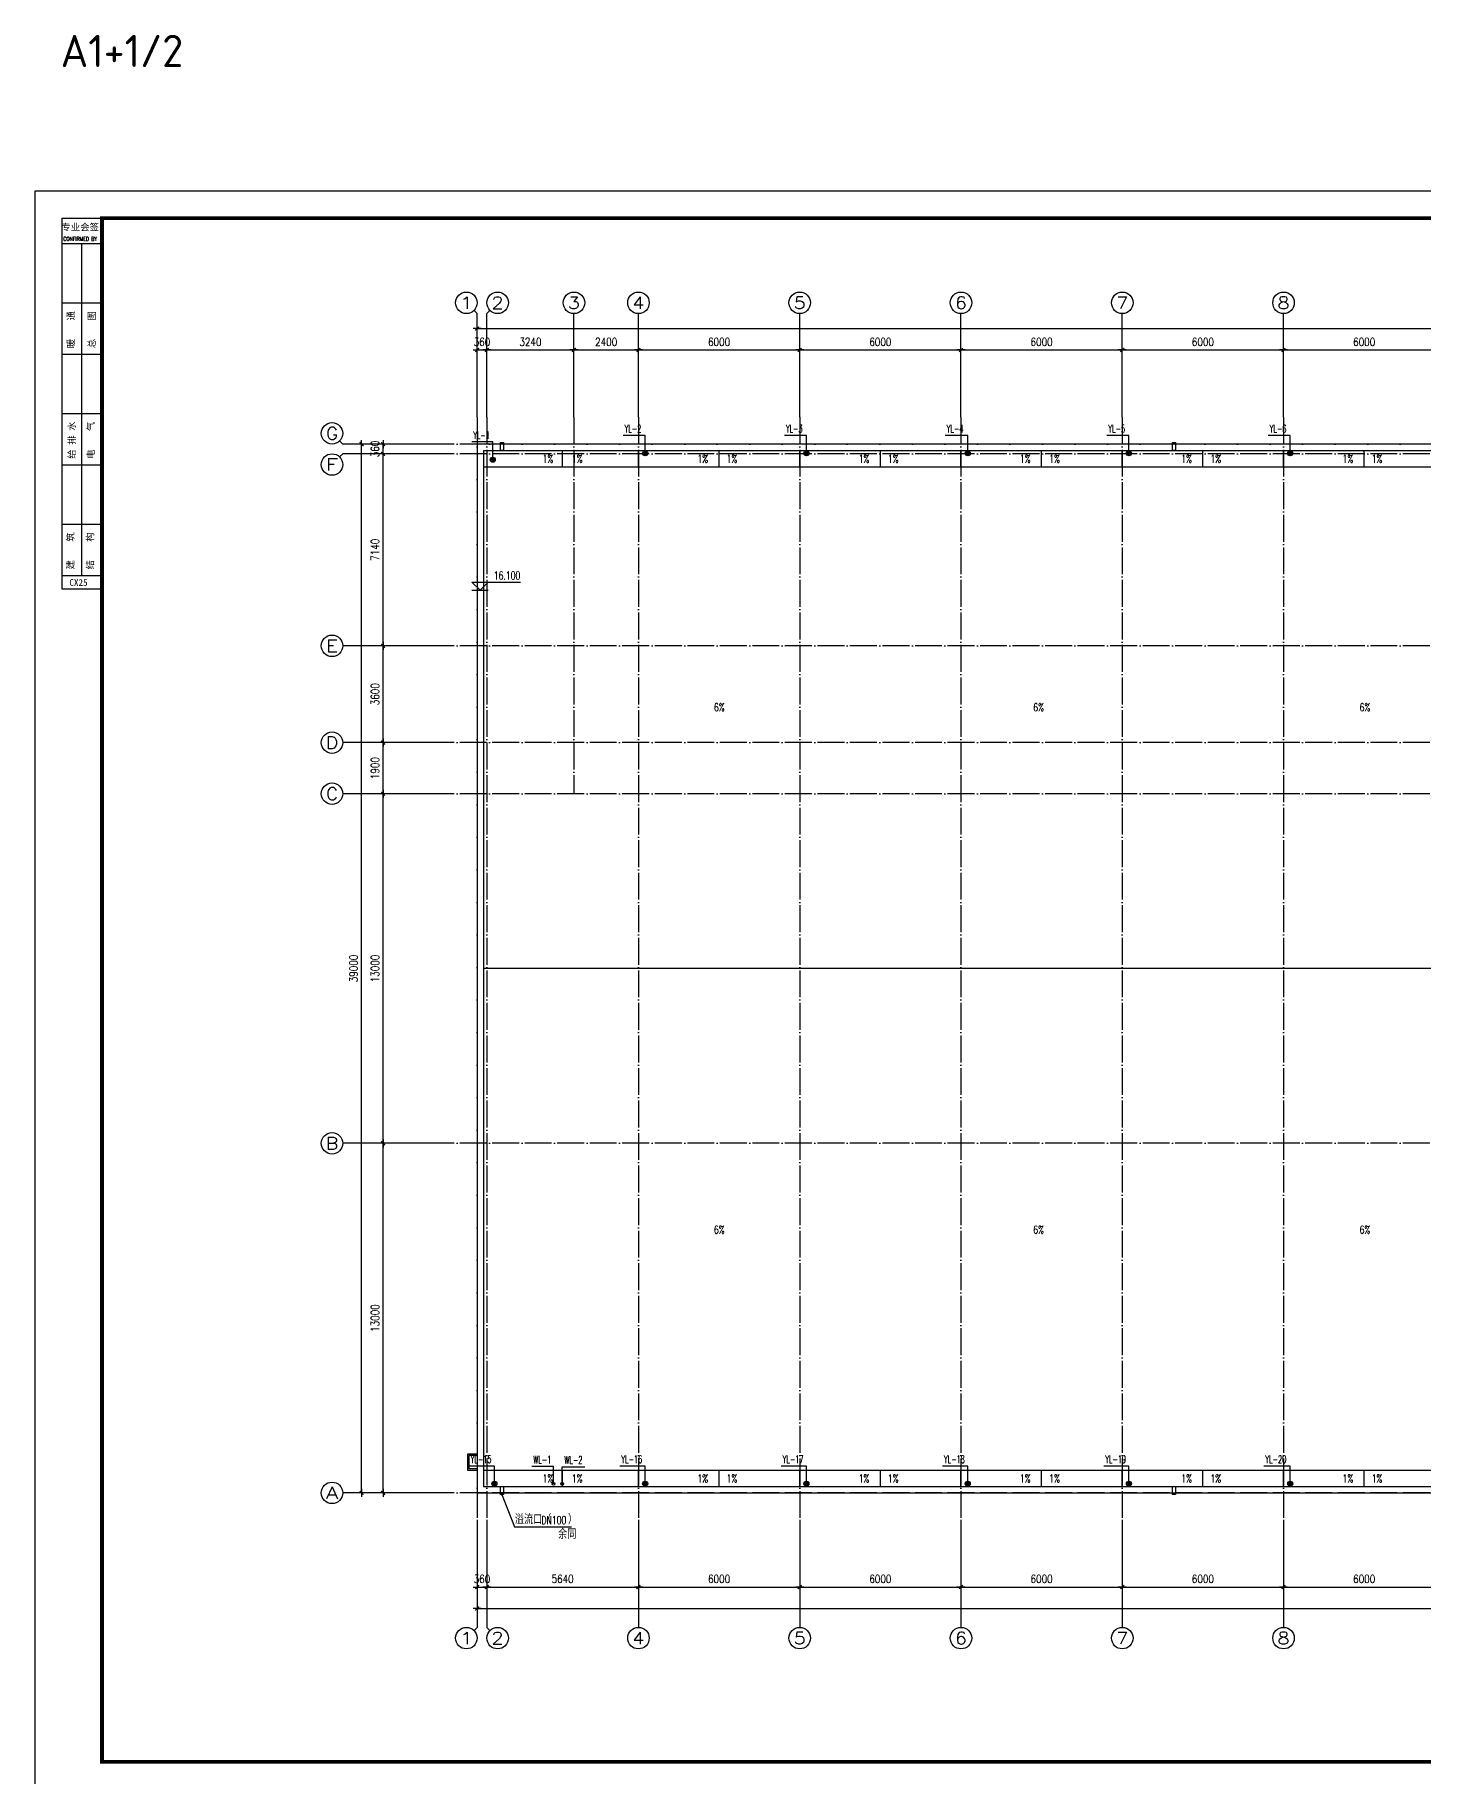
# Model space of a CAD drawing. Extents: x -173215 to 463891, y -864580 to -620646.
# Drawn here: x 291878 to 343531, y -754960 to -690206 of the extents above; entities that cross this region are included whole.
import ezdxf
from ezdxf.enums import TextEntityAlignment as Align

# ---------------------------------------------------------------- set-up
doc = ezdxf.new("R2010")
doc.units = 0
doc.header["$LTSCALE"] = 500
doc.header["$MEASUREMENT"] = 0
doc.linetypes.add('DASH', pattern=[0.35, 0.25, -0.1])
doc.linetypes.add('DOTE', pattern=[2.42, 2, -0.2, 0.02, -0.2])
doc.layers.get('0').update_dxf_attribs({"linetype": 'CONTINUOUS'})
doc.layers.get('Defpoints').update_dxf_attribs({"linetype": 'CONTINUOUS'})
for name, color, linetype in [('AXIS', 3, 'CONTINUOUS'), ('AXIS_TEXT', 7, 'CONTINUOUS'), ('DIM_ELEV', 3, 'CONTINUOUS'), ('DIM_SYMB', 3, 'CONTINUOUS'), ('DIM_污水', 3, 'CONTINUOUS'), ('DIM_雨水', 3, 'CONTINUOUS'), ('DOTE', 253, 'DOTE'), ('EQUIP_雨水斗', 7, 'CONTINUOUS'), ('PUB_TEXT', 7, 'CONTINUOUS'), ('TWT_LEAD', 3, 'CONTINUOUS'), ('TWT_TEXT', 7, 'CONTINUOUS'), ('VPIPE-污水', 2, 'DASH'), ('VPIPE-雨水', 4, 'TG_Y'), ('WALL', 6, 'CONTINUOUS'), ('勒脚', 50, 'CONTINUOUS'), ('图框', 4, 'CONTINUOUS'), ('屋顶平面线', 53, 'CONTINUOUS'), ('彩钢板', 253, 'CONTINUOUS'), ('栏杆', 42, 'CONTINUOUS')]:
    doc.layers.add(name, color=color, linetype=linetype)
doc.styles.add('_TCH_AXIS', font='COMPLEX', dxfattribs={"bigfont": 'GBCBIG'})
doc.styles.add('_TCH_DIM', font='SIMPLEX', dxfattribs={"bigfont": 'GBCBIG'})
doc.styles.add('_TWT_SERIAL', font='COMPLEX', dxfattribs={"width": 0.8, "height": 2.8, "bigfont": 'HZTXT'})
doc.styles.add('COMPLEX', font='COMPLEX')
doc.styles.add('DIM_FONT', font='SIMPLEX.shx', dxfattribs={"width": 0.8})
doc.styles.add('iIcon2', font='')
doc.styles.add('MIMI-TKWZ', font='romanc.shx', dxfattribs={"width": 0.75, "oblique": 15, "bigfont": 'bigfont.shx'})
doc.styles.add('STYLE1', font='tssdeng.shx', dxfattribs={"height": 8, "bigfont": 'tssdchn.shx'})
doc.styles.add('TG_LINETYPE', font='SIMPLEX', dxfattribs={"width": 0.8, "height": 2.8, "bigfont": 'HZTXT'})
doc.styles.get('iIcon2').set_extended_font_data('SimSun')
doc.linetypes.add('TG_Y', pattern='A,2,-0.3,["Y",TG_LINETYPE,S=0.1,R=0,X=-0.23,Y=-0.15],0', length=2.3)
doc.dimstyles.new('DIMN', dxfattribs={"dimtxt": 300, "dimasz": 1, "dimexe": 250, "dimexo": 300, "dimgap": 150, "dimtad": 1, "dimdec": 0, "dimzin": 0, "dimdsep": 46, "dimtxsty": 'DIM_FONT', "dimblk": '_DIMX', "dimcen": 0.09, "dimclrt": 7, "dimadec": 0, "dimazin": 0, "dimtfac": 1, "dimtdec": 0, "dimtix": 1, "dimtmove": 2, "dimatfit": 3, "dimldrblk": '_DIMX', "dimfxl": 0, "dimtolj": 1, "dimtzin": 0, "dimarcsym": 0})

# ---------------------------------------------------------------- blocks, each defined once
blk = doc.blocks.new('7878272')
for p, q in [((692841, -375531), (693201, -375531)), ((693201, -375531), (693201, -376131)), ((692841, -375581), (693151, -375581)), ((692841, -376081), (693151, -376081)), ((693201, -376131), (692841, -376131)), ((693151, -375581), (693151, -376081))]:
    blk.add_line(p, q)
blk = doc.blocks.new('_DIMX')
blk.add_line((-150, 0), (150, 0))
at = {"const_width": 50}
blk.add_lwpolyline([(-70, -70), (70, 70)], dxfattribs=at)
blk = doc.blocks.new('*D221')
at = {"layer": 'AXIS', "color": 0, "lineweight": -2, "transparency": 16777216}
for p, q in [((307035, -705426), (304585, -705426)), ((307035, -705786), (304585, -705786)), ((304835, -705425), (304835, -705424)), ((304835, -705786), (304835, -705426)), ((304835, -705787), (304835, -705788))]:
    blk.add_line(p, q, dxfattribs=at)
at = {"layer": 'Defpoints', "color": 0, "transparency": 16777216}
for p in [(304835, -705426), (307335, -705426), (307335, -705786)]:
    blk.add_point(p, dxfattribs=at)
at = {"layer": 'AXIS', "color": 0, "lineweight": -2, "transparency": 16777216}
for p, rotation in [((304835, -705426), 270), ((304835, -705786), 90)]:
    blk.add_blockref('_DIMX', p, dxfattribs=dict(at, rotation=rotation))
at = {"layer": 'AXIS', "color": 7, "transparency": 16777216, "insert": (304535, -705606), "char_height": 300, "attachment_point": 5, "rotation": 90, "style": 'DIM_FONT'}
blk.add_mtext('\\A1;360', dxfattribs=at)
blk = doc.blocks.new('*D230')
at = {"layer": 'AXIS', "color": 0, "lineweight": -2, "transparency": 16777216}
for p, q in [((308335, -745726), (308335, -748176)), ((308695, -745726), (308695, -748176)), ((308334, -747926), (308333, -747926)), ((308335, -747926), (308695, -747926)), ((308696, -747926), (308697, -747926))]:
    blk.add_line(p, q, dxfattribs=at)
at = {"layer": 'Defpoints', "color": 0, "transparency": 16777216}
for p in [(308335, -745426), (308695, -745426), (308695, -747926)]:
    blk.add_point(p, dxfattribs=at)
at = {"layer": 'AXIS', "color": 0, "lineweight": -2, "transparency": 16777216}
blk.add_blockref('_DIMX', (308335, -747926), dxfattribs=at)
at = {"layer": 'AXIS', "color": 0, "lineweight": -2, "transparency": 16777216, "rotation": 180}
blk.add_blockref('_DIMX', (308695, -747926), dxfattribs=at)
at = {"layer": 'AXIS', "color": 7, "transparency": 16777216, "insert": (308515, -747626), "char_height": 300, "attachment_point": 5, "style": 'DIM_FONT'}
blk.add_mtext('\\A1;360', dxfattribs=at)
blk = doc.blocks.new('*D246')
at = {"layer": 'AXIS', "color": 0, "lineweight": -2, "transparency": 16777216}
for p, q in [((308334, -701926), (308333, -701926)), ((308335, -704126), (308335, -701676)), ((308335, -701926), (308695, -701926)), ((308695, -704126), (308695, -701676)), ((308696, -701926), (308697, -701926))]:
    blk.add_line(p, q, dxfattribs=at)
at = {"layer": 'Defpoints', "color": 0, "transparency": 16777216}
for p in [(308695, -701926), (308335, -704426), (308695, -704426)]:
    blk.add_point(p, dxfattribs=at)
at = {"layer": 'AXIS', "color": 0, "lineweight": -2, "transparency": 16777216}
blk.add_blockref('_DIMX', (308335, -701926), dxfattribs=at)
at = {"layer": 'AXIS', "color": 0, "lineweight": -2, "transparency": 16777216, "rotation": 180}
blk.add_blockref('_DIMX', (308695, -701926), dxfattribs=at)
at = {"layer": 'AXIS', "color": 7, "transparency": 16777216, "insert": (308515, -701626), "char_height": 300, "attachment_point": 5, "style": 'DIM_FONT'}
blk.add_mtext('\\A1;360', dxfattribs=at)
blk = doc.blocks.new('_AXISO')
blk.add_circle((0, 0), 0.5)
at = {"layer": 'AXIS_TEXT', "style": 'COMPLEX', "width": 1.041667}
blk.add_attdef('A', text='', height=0.56, dxfattribs=at).set_placement((-0.25, -0.28), (0.25, -0.28), align=Align.FIT)
blk = doc.blocks.new('$TwtSys$00000139')
at = {"color": 7}
for p, q in [((-19, 92, 0), (-19, -92, 0)), ((19, 92, 0), (19, -92, 0))]:
    blk.add_line(p, q, dxfattribs=at)
blk.add_circle((0, 0, 0), 93.8)
blk = doc.blocks.new('jhyfty')
at = {"layer": '图框'}
for p, q in [((651751, 164110), (653251, 164110)), ((651751, 164110), (651751, 150826)), ((651751, 163165), (653251, 163165)), ((651751, 160958), (653251, 160958)), ((651751, 159052), (653251, 159052)), ((651751, 156846), (653251, 156846)), ((651751, 154939), (653251, 154939)), ((651751, 152733), (653251, 152733)), ((651751, 150826), (653251, 150826)), ((651751, 150826), (651751, 150326)), ((651751, 150326), (653251, 150326))]:
    blk.add_line(p, q, dxfattribs=at)
blk.add_lwpolyline([(650751, 105710), (776851, 105710), (776851, 165110), (650751, 165110)], close=True, dxfattribs=at)
at = {"layer": '图框', "const_width": 140}
blk.add_lwpolyline([(653251, 164110), (775851, 164110), (775851, 106710), (653251, 106710)], close=True, dxfattribs=at)
at = {"layer": '图框'}
blk.add_lwpolyline([(652501, 150826), (652501, 163165)], dxfattribs=at)
at = {"layer": '图框', "style": 'iIcon2'}
for s, p in [('专业会签', (651740, 163652)), ('CX25', (652036, 150438))]:
    blk.add_text(s, height=250, dxfattribs=at).set_placement(p)
at = {"layer": '图框', "style": 'MIMI-TKWZ', "width": 0.75}
blk.add_text('CONFIRMED BY', height=145, dxfattribs=at).set_placement((651810, 163266))
at = {"layer": '图框', "style": 'iIcon2'}
for s, p in [('暖    通', (652220, 159274)), ('总    图', (652998, 159274)), ('给 排 水', (652254, 155162)), ('电    气', (652961, 155162)), ('建    筑', (652202, 151049)), ('结    构', (652933, 151049))]:
    blk.add_text(s, height=250, rotation=90, dxfattribs=at).set_placement(p)

msp = doc.modelspace()

# ---------------------------------------------------------------- linework, layer by layer
at = {"layer": 'AXIS'}
for p, q in [((308218.2, -700454.3), (308335.4, -700571.5)), ((308335.4, -704425.8), (308335.4, -700571.5)), ((308812.6, -700454.3), (308695.4, -700571.5)), ((308695.4, -704425.8), (308695.4, -700571.5)), ((311935.4, -704425.8), (311935.4, -700571.5)), ((314335.4, -704425.8), (314335.4, -700571.5)), ((320335.4, -704425.8), (320335.4, -700571.5)), ((326335.4, -704425.8), (326335.4, -700571.5)), ((332335.4, -704425.8), (332335.4, -700571.5)), ((338335.4, -704425.8), (338335.4, -700571.5)), ((303218.2, -705308.7), (303335.4, -705425.8)), ((303218.2, -705903), (303335.4, -705785.8)), ((307335.4, -705425.8), (303335.4, -705425.8)), ((307335.4, -705785.8), (303335.4, -705785.8)), ((307335.4, -712925.8), (303335.4, -712925.8)), ((307335.4, -716525.8), (303335.4, -716525.8)), ((307335.4, -718425.8), (303335.4, -718425.8)), ((307335.4, -731425.8), (303335.4, -731425.8)), ((307335.4, -744425.8), (303335.4, -744425.8)), ((308335.4, -745425.8), (308335.4, -749425.8)), ((308695.4, -745425.8), (308695.4, -749425.8)), ((314335.4, -745425.8), (314335.4, -749425.8)), ((320335.4, -745425.8), (320335.4, -749425.8)), ((326335.4, -745425.8), (326335.4, -749425.8)), ((332335.4, -745425.8), (332335.4, -749425.8)), ((338335.4, -745425.8), (338335.4, -749425.8)), ((308218.2, -749543), (308335.4, -749425.8)), ((308812.6, -749543), (308695.4, -749425.8))]:
    msp.add_line(p, q, dxfattribs=at)
at = {"layer": 'DIM_ELEV'}
for p, q in [((308139.6, -710861.3), (308742.9, -710861.3)), ((308442.9, -710861.3), (308142.9, -710561.3)), ((308142.9, -710561.3), (309942.9, -710561.3)), ((308442.9, -710861.3), (308742.9, -710561.3))]:
    msp.add_line(p, q, dxfattribs=at)
at = {"layer": 'DIM_SYMB'}
for points in [[(310570, -705970.1, 0, 0, 0), (309650.2, -705970.1, 80, 0, 0), (309350.2, -705970.1, 0, 0, 0)], [(312395.5, -705970.1, 0, 0, 0), (313315.3, -705970.1, 80, 0, 0), (313615.3, -705970.1, 0, 0, 0)], [(316330, -705970.1, 0, 0, 0), (315410.2, -705970.1, 80, 0, 0), (315110.2, -705970.1, 0, 0, 0)], [(318155.5, -705970.1, 0, 0, 0), (319075.3, -705970.1, 80, 0, 0), (319375.3, -705970.1, 0, 0, 0)], [(322330, -705970.1, 0, 0, 0), (321410.2, -705970.1, 80, 0, 0), (321110.2, -705970.1, 0, 0, 0)], [(324155.5, -705970.1, 0, 0, 0), (325075.3, -705970.1, 80, 0, 0), (325375.3, -705970.1, 0, 0, 0)], [(328330, -705970.1, 0, 0, 0), (327410.2, -705970.1, 80, 0, 0), (327110.2, -705970.1, 0, 0, 0)], [(330155.5, -705970.1, 0, 0, 0), (331075.3, -705970.1, 80, 0, 0), (331375.3, -705970.1, 0, 0, 0)], [(334330, -705970.1, 0, 0, 0), (333410.2, -705970.1, 80, 0, 0), (333110.2, -705970.1, 0, 0, 0)], [(336155.5, -705970.1, 0, 0, 0), (337075.3, -705970.1, 80, 0, 0), (337375.3, -705970.1, 0, 0, 0)], [(340330, -705970.1, 0, 0, 0), (339410.2, -705970.1, 80, 0, 0), (339110.2, -705970.1, 0, 0, 0)], [(342155.5, -705970.1, 0, 0, 0), (343075.3, -705970.1, 80, 0, 0), (343375.3, -705970.1, 0, 0, 0)], [(342155.5, -705970.1, 0, 0, 0), (343075.3, -705970.1, 80, 0, 0), (343375.3, -705970.1, 0, 0, 0)], [(317332.6, -714864.8, 0, 0, 0), (317332.6, -713945, 80, 0, 0), (317332.6, -713645, 0, 0, 0)], [(329214.6, -714864.8, 0, 0, 0), (329214.6, -713945, 80, 0, 0), (329214.6, -713645, 0, 0, 0)], [(341354.3, -714864.8, 0, 0, 0), (341354.3, -713945, 80, 0, 0), (341354.3, -713645, 0, 0, 0)], [(317332.6, -734986.9, 0, 0, 0), (317332.6, -735906.6, 80, 0, 0), (317332.6, -736206.6, 0, 0, 0)], [(329214.6, -734986.9, 0, 0, 0), (329214.6, -735906.6, 80, 0, 0), (329214.6, -736206.6, 0, 0, 0)], [(341354.3, -734986.9, 0, 0, 0), (341354.3, -735906.6, 80, 0, 0), (341354.3, -736206.6, 0, 0, 0)], [(310570, -743890.1, 0, 0, 0), (309650.2, -743890.1, 80, 0, 0), (309350.2, -743890.1, 0, 0, 0)], [(312395.5, -743890.1, 0, 0, 0), (313315.3, -743890.1, 80, 0, 0), (313615.3, -743890.1, 0, 0, 0)], [(316330, -743890.1, 0, 0, 0), (315410.2, -743890.1, 80, 0, 0), (315110.2, -743890.1, 0, 0, 0)], [(318155.5, -743890.1, 0, 0, 0), (319075.3, -743890.1, 80, 0, 0), (319375.3, -743890.1, 0, 0, 0)], [(322330, -743890.1, 0, 0, 0), (321410.2, -743890.1, 80, 0, 0), (321110.2, -743890.1, 0, 0, 0)], [(324155.5, -743890.1, 0, 0, 0), (325075.3, -743890.1, 80, 0, 0), (325375.3, -743890.1, 0, 0, 0)], [(328330, -743890.1, 0, 0, 0), (327410.2, -743890.1, 80, 0, 0), (327110.2, -743890.1, 0, 0, 0)], [(330155.5, -743890.1, 0, 0, 0), (331075.3, -743890.1, 80, 0, 0), (331375.3, -743890.1, 0, 0, 0)], [(334330, -743890.1, 0, 0, 0), (333410.2, -743890.1, 80, 0, 0), (333110.2, -743890.1, 0, 0, 0)], [(336155.5, -743890.1, 0, 0, 0), (337075.3, -743890.1, 80, 0, 0), (337375.3, -743890.1, 0, 0, 0)], [(340330, -743890.1, 0, 0, 0), (339410.2, -743890.1, 80, 0, 0), (339110.2, -743890.1, 0, 0, 0)], [(342155.5, -743890.1, 0, 0, 0), (343075.3, -743890.1, 80, 0, 0), (343375.3, -743890.1, 0, 0, 0)], [(342155.5, -743890.1, 0, 0, 0), (343075.3, -743890.1, 80, 0, 0), (343375.3, -743890.1, 0, 0, 0)]]:
    msp.add_lwpolyline(points, format="xyseb", dxfattribs=at)
at = {"layer": 'DIM_污水'}
for p, q in [((311175.4, -743442.1), (310369.9, -743442.1)), ((311175.4, -744085.8), (311175.4, -743442.1)), ((311495.4, -744085.8), (311495.4, -743451.5)), ((311495.4, -743451.5), (312339.6, -743451.5))]:
    msp.add_line(p, q, dxfattribs=at)
at = {"layer": 'DIM_雨水'}
for p, q in [((314585.4, -705106.7), (313764.5, -705106.7)), ((314585.4, -705765.8), (314585.4, -705106.7)), ((320585.4, -705106.7), (319764.5, -705106.7)), ((320585.4, -705765.8), (320585.4, -705106.7)), ((326585.4, -705106.7), (325749, -705106.7)), ((326585.4, -705765.8), (326585.4, -705106.7)), ((332585.4, -705106.7), (331764.5, -705106.7)), ((332585.4, -705765.8), (332585.4, -705106.7)), ((338585.4, -705106.7), (337764.5, -705106.7)), ((338585.4, -705765.8), (338585.4, -705106.7)), ((308915.4, -705346.7), (308132.8, -705346.7)), ((308915.4, -706005.8), (308915.4, -705346.7)), ((308975.4, -743426.7), (308036.1, -743426.7)), ((308975.4, -744085.8), (308975.4, -743426.7)), ((314585.4, -743426.7), (313646.1, -743426.7)), ((314585.4, -744085.8), (314585.4, -743426.7)), ((320585.4, -743426.7), (319646.1, -743426.7)), ((320585.4, -744085.8), (320585.4, -743426.7)), ((326585.4, -743426.7), (325646.1, -743426.7)), ((326585.4, -744085.8), (326585.4, -743426.7)), ((332585.4, -743426.7), (331646.1, -743426.7)), ((332585.4, -744085.8), (332585.4, -743426.7)), ((338585.4, -743426.7), (337605.8, -743426.7)), ((338585.4, -744085.8), (338585.4, -743426.7))]:
    msp.add_line(p, q, dxfattribs=at)
at = {"layer": 'DOTE', "linetype": 'DOTE'}
for p, q in [((308335.4, -704425.8), (308335.4, -745425.8)), ((308695.4, -704425.8), (308695.4, -745425.8)), ((311935.4, -704425.8), (311935.4, -718425.8)), ((314335.4, -704425.8), (314335.4, -745425.8)), ((320335.4, -704425.8), (320335.4, -745425.8)), ((326335.4, -704425.8), (326335.4, -745425.8)), ((332335.4, -704425.8), (332335.4, -745425.8)), ((338335.4, -704425.8), (338335.4, -745425.8)), ((387335.4, -705425.8), (307335.4, -705425.8)), ((387335.4, -705785.8), (307335.4, -705785.8)), ((387335.4, -712925.8), (307335.4, -712925.8)), ((387335.4, -716525.8), (307335.4, -716525.8)), ((387335.4, -718425.8), (307335.4, -718425.8)), ((387335.4, -731425.8), (307335.4, -731425.8)), ((387335.4, -744425.8), (307335.4, -744425.8))]:
    msp.add_line(p, q, dxfattribs=at)
at = {"layer": 'TWT_LEAD'}
for p, q in [((309259, -744490.2), (309724.7, -745687.5)), ((309724.7, -745687.5), (311847, -745687.5))]:
    msp.add_line(p, q, dxfattribs=at)
at = {"layer": 'TWT_LEAD', "const_width": 40}
msp.add_lwpolyline([(309251.7, -744471.6, 1), (309266.2, -744508.8, 1)], format="xyb", close=True, dxfattribs=at)
at = {"layer": 'VPIPE-污水', "linetype": 'Continuous'}
for centre in [(311175.4, -744085.8), (311495.4, -744085.8)]:
    msp.add_circle(centre, 50, dxfattribs=at)
at = {"layer": 'VPIPE-雨水', "linetype": 'Continuous'}
for centre in [(314585.4, -705765.8), (320585.4, -705765.8), (326585.4, -705765.8), (332585.4, -705765.8), (338585.4, -705765.8), (308915.4, -706005.8), (308975.4, -744085.8), (314585.4, -744085.8), (320585.4, -744085.8), (326585.4, -744085.8), (332585.4, -744085.8), (338585.4, -744085.8)]:
    msp.add_circle(centre, 50, dxfattribs=at)
at = {"layer": '屋顶平面线'}
for p, q in [((386335.4, -705425.8), (308335.4, -705425.8)), ((308335.4, -705425.8), (308335.4, -744425.8)), ((308575.4, -705665.8), (386095.4, -705665.8)), ((308575.4, -705665.8), (308575.4, -744185.8)), ((308575.4, -706265.8), (386095.4, -706265.8)), ((386095.4, -724925.8), (308575.4, -724925.8)), ((308575.4, -743585.8), (386095.4, -743585.8)), ((308335.4, -744425.8), (386335.4, -744425.8)), ((308575.4, -744185.8), (386095.4, -744185.8))]:
    msp.add_line(p, q, dxfattribs=at)
at = {"layer": '彩钢板'}
for points in [[(309201.9, -705361.5), (309316.1, -705361.5), (309316.1, -705665.8), (309201.9, -705665.8)], [(334201.9, -705361.5), (334316.1, -705361.5), (334316.1, -705665.8), (334201.9, -705665.8)], [(309201.9, -744185.8), (309316.1, -744185.8), (309316.1, -744490.2), (309201.9, -744490.2)], [(334201.9, -744185.8), (334316.1, -744185.8), (334316.1, -744490.2), (334201.9, -744490.2)]]:
    msp.add_lwpolyline(points, close=True, dxfattribs=at)
at = {"layer": '栏杆'}
for p, q in [((311515.4, -706265.8), (311515.4, -705665.8)), ((314335.4, -706265.8), (314335.4, -705665.8)), ((317335.4, -706265.8), (317335.4, -705665.8)), ((320335.4, -706265.8), (320335.4, -705665.8)), ((323335.4, -706265.8), (323335.4, -705665.8)), ((326335.4, -706265.8), (326335.4, -705665.8)), ((329335.4, -706265.8), (329335.4, -705665.8)), ((332335.4, -706265.8), (332335.4, -705665.8)), ((335335.4, -706265.8), (335335.4, -705665.8)), ((338335.4, -706265.8), (338335.4, -705665.8)), ((341335.4, -706265.8), (341335.4, -705665.8)), ((341335.4, -706265.8), (341335.4, -705665.8)), ((311515.4, -744185.8), (311515.4, -743585.8)), ((314335.4, -744185.8), (314335.4, -743585.8)), ((317335.4, -744185.8), (317335.4, -743585.8)), ((320335.4, -744185.8), (320335.4, -743585.8)), ((323335.4, -744185.8), (323335.4, -743585.8)), ((326335.4, -744185.8), (326335.4, -743585.8)), ((329335.4, -744185.8), (329335.4, -743585.8)), ((332335.4, -744185.8), (332335.4, -743585.8)), ((335335.4, -744185.8), (335335.4, -743585.8)), ((338335.4, -744185.8), (338335.4, -743585.8)), ((341335.4, -744185.8), (341335.4, -743585.8)), ((341335.4, -744185.8), (341335.4, -743585.8))]:
    msp.add_line(p, q, dxfattribs=at)

# ---------------------------------------------------------------- block references
at = {"layer": 'AXIS'}
ref = msp.add_blockref('_AXISO', (307935.4, -700171.5), dxfattribs=dict(at, xscale=800, yscale=800, zscale=800))
ref.add_attrib('A', '1', dxfattribs={"layer": 'AXIS_TEXT', "height": 452.5, "style": '_TCH_AXIS', "width": 2.333333}).set_placement((307709.1, -700397.8), (308161.7, -700397.8), align=Align.FIT)
ref = msp.add_blockref('_AXISO', (309095.4, -700171.5), dxfattribs=dict(at, xscale=800, yscale=800, zscale=800))
ref.add_attrib('A', '2', dxfattribs={"layer": 'AXIS_TEXT', "height": 452.5, "style": '_TCH_AXIS', "width": 1.5}).set_placement((308869.1, -700397.8), (309321.7, -700397.8), align=Align.FIT)
ref = msp.add_blockref('_AXISO', (311935.4, -700171.5), dxfattribs=dict(at, xscale=800, yscale=800, zscale=800))
ref.add_attrib('A', '3', dxfattribs={"layer": 'AXIS_TEXT', "height": 452.5, "style": '_TCH_AXIS', "width": 1.5}).set_placement((311709.1, -700397.8), (312161.7, -700397.8), align=Align.FIT)
ref = msp.add_blockref('_AXISO', (314335.4, -700171.5), dxfattribs=dict(at, xscale=800, yscale=800, zscale=800))
ref.add_attrib('A', '4', dxfattribs={"layer": 'AXIS_TEXT', "height": 452.5, "style": '_TCH_AXIS', "width": 1.3125}).set_placement((314109.1, -700397.8), (314561.7, -700397.8), align=Align.FIT)
ref = msp.add_blockref('_AXISO', (320335.4, -700171.5), dxfattribs=dict(at, xscale=800, yscale=800, zscale=800))
ref.add_attrib('A', '5', dxfattribs={"layer": 'AXIS_TEXT', "height": 452.5, "style": '_TCH_AXIS', "width": 1.5}).set_placement((320109.1, -700397.8), (320561.7, -700397.8), align=Align.FIT)
ref = msp.add_blockref('_AXISO', (326335.4, -700171.5), dxfattribs=dict(at, xscale=800, yscale=800, zscale=800))
ref.add_attrib('A', '6', dxfattribs={"layer": 'AXIS_TEXT', "height": 452.5, "style": '_TCH_AXIS', "width": 1.5}).set_placement((326109.1, -700397.8), (326561.7, -700397.8), align=Align.FIT)
ref = msp.add_blockref('_AXISO', (332335.4, -700171.5), dxfattribs=dict(at, xscale=800, yscale=800, zscale=800))
ref.add_attrib('A', '7', dxfattribs={"layer": 'AXIS_TEXT', "height": 452.5, "style": '_TCH_AXIS', "width": 1.5}).set_placement((332109.1, -700397.8), (332561.7, -700397.8), align=Align.FIT)
ref = msp.add_blockref('_AXISO', (338335.4, -700171.5), dxfattribs=dict(at, xscale=800, yscale=800, zscale=800))
ref.add_attrib('A', '8', dxfattribs={"layer": 'AXIS_TEXT', "height": 452.5, "style": '_TCH_AXIS', "width": 1.5}).set_placement((338109.1, -700397.8), (338561.7, -700397.8), align=Align.FIT)
ref = msp.add_blockref('_AXISO', (302935.4, -705025.8), dxfattribs=dict(at, xscale=800, yscale=800, zscale=800))
ref.add_attrib('A', 'G', dxfattribs={"layer": 'AXIS_TEXT', "height": 452.5, "style": '_TCH_AXIS', "width": 1.166667}).set_placement((302709.1, -705252.1), (303161.7, -705252.1), align=Align.FIT)
ref = msp.add_blockref('_AXISO', (302935.4, -706185.8), dxfattribs=dict(at, xscale=800, yscale=800, zscale=800))
ref.add_attrib('A', 'F', dxfattribs={"layer": 'AXIS_TEXT', "height": 452.5, "style": '_TCH_AXIS', "width": 1.3125}).set_placement((302709.1, -706412.1), (303161.7, -706412.1), align=Align.FIT)
ref = msp.add_blockref('_AXISO', (302935.4, -712925.8), dxfattribs=dict(at, xscale=800, yscale=800, zscale=800))
ref.add_attrib('A', 'E', dxfattribs={"layer": 'AXIS_TEXT', "height": 452.5, "style": '_TCH_AXIS', "width": 1.3125}).set_placement((302709.1, -713152.1), (303161.7, -713152.1), align=Align.FIT)
ref = msp.add_blockref('_AXISO', (302935.4, -716525.8), dxfattribs=dict(at, xscale=800, yscale=800, zscale=800))
ref.add_attrib('A', 'D', dxfattribs={"layer": 'AXIS_TEXT', "height": 452.5, "style": '_TCH_AXIS', "width": 1.235294}).set_placement((302709.1, -716752.1), (303161.7, -716752.1), align=Align.FIT)
ref = msp.add_blockref('_AXISO', (302935.4, -718425.8), dxfattribs=dict(at, xscale=800, yscale=800, zscale=800))
ref.add_attrib('A', 'C', dxfattribs={"layer": 'AXIS_TEXT', "height": 452.5, "style": '_TCH_AXIS', "width": 1.4}).set_placement((302709.1, -718652.1), (303161.7, -718652.1), align=Align.FIT)
ref = msp.add_blockref('_AXISO', (302935.4, -731425.8), dxfattribs=dict(at, xscale=800, yscale=800, zscale=800))
ref.add_attrib('A', 'B', dxfattribs={"layer": 'AXIS_TEXT', "height": 452.5, "style": '_TCH_AXIS', "width": 1.235294}).set_placement((302709.1, -731652.1), (303161.7, -731652.1), align=Align.FIT)
ref = msp.add_blockref('_AXISO', (302935.4, -744425.8), dxfattribs=dict(at, xscale=800, yscale=800, zscale=800))
ref.add_attrib('A', 'A', dxfattribs={"layer": 'AXIS_TEXT', "height": 452.5, "style": '_TCH_AXIS', "width": 1.166667}).set_placement((302709.1, -744652.1), (303161.7, -744652.1), align=Align.FIT)
ref = msp.add_blockref('_AXISO', (307935.4, -749825.8), dxfattribs=dict(at, xscale=800, yscale=800, zscale=800))
ref.add_attrib('A', '1', dxfattribs={"layer": 'AXIS_TEXT', "height": 452.5, "style": '_TCH_AXIS', "width": 2.333333}).set_placement((307709.1, -750052.1), (308161.7, -750052.1), align=Align.FIT)
ref = msp.add_blockref('_AXISO', (309095.4, -749825.8), dxfattribs=dict(at, xscale=800, yscale=800, zscale=800))
ref.add_attrib('A', '2', dxfattribs={"layer": 'AXIS_TEXT', "height": 452.5, "style": '_TCH_AXIS', "width": 1.5}).set_placement((308869.1, -750052.1), (309321.7, -750052.1), align=Align.FIT)
ref = msp.add_blockref('_AXISO', (314335.4, -749825.8), dxfattribs=dict(at, xscale=800, yscale=800, zscale=800))
ref.add_attrib('A', '4', dxfattribs={"layer": 'AXIS_TEXT', "height": 452.5, "style": '_TCH_AXIS', "width": 1.3125}).set_placement((314109.1, -750052.1), (314561.7, -750052.1), align=Align.FIT)
ref = msp.add_blockref('_AXISO', (320335.4, -749825.8), dxfattribs=dict(at, xscale=800, yscale=800, zscale=800))
ref.add_attrib('A', '5', dxfattribs={"layer": 'AXIS_TEXT', "height": 452.5, "style": '_TCH_AXIS', "width": 1.5}).set_placement((320109.1, -750052.1), (320561.7, -750052.1), align=Align.FIT)
ref = msp.add_blockref('_AXISO', (326335.4, -749825.8), dxfattribs=dict(at, xscale=800, yscale=800, zscale=800))
ref.add_attrib('A', '6', dxfattribs={"layer": 'AXIS_TEXT', "height": 452.5, "style": '_TCH_AXIS', "width": 1.5}).set_placement((326109.1, -750052.1), (326561.7, -750052.1), align=Align.FIT)
ref = msp.add_blockref('_AXISO', (332335.4, -749825.8), dxfattribs=dict(at, xscale=800, yscale=800, zscale=800))
ref.add_attrib('A', '7', dxfattribs={"layer": 'AXIS_TEXT', "height": 452.5, "style": '_TCH_AXIS', "width": 1.5}).set_placement((332109.1, -750052.1), (332561.7, -750052.1), align=Align.FIT)
ref = msp.add_blockref('_AXISO', (338335.4, -749825.8), dxfattribs=dict(at, xscale=800, yscale=800, zscale=800))
ref.add_attrib('A', '8', dxfattribs={"layer": 'AXIS_TEXT', "height": 452.5, "style": '_TCH_AXIS', "width": 1.5}).set_placement((338109.1, -750052.1), (338561.7, -750052.1), align=Align.FIT)
at = {"layer": 'EQUIP_雨水斗'}
for p in [(314585.4, -705765.8), (320585.4, -705765.8), (326585.4, -705765.8), (332585.4, -705765.8), (338585.4, -705765.8), (308915.4, -706005.8), (308975.4, -744085.8), (314585.4, -744085.8), (320585.4, -744085.8), (326585.4, -744085.8), (332585.4, -744085.8), (338585.4, -744085.8)]:
    msp.add_blockref('$TwtSys$00000139', p, dxfattribs=at)
at = {"layer": 'WALL'}
msp.add_blockref('jhyfty', (-358872.5, -861134.7), dxfattribs=at)
at = {"layer": '勒脚', "xscale": -1}
msp.add_blockref('7878272', (1001178.5, -367455), dxfattribs=at)

# ---------------------------------------------------------------- texts
at = {"layer": 'PUB_TEXT', "style": 'STYLE1'}
msp.add_text('A1+1/2', height=1200, dxfattribs=at).set_placement((292839.5, -690806.2), align=Align.MIDDLE_LEFT)
at = {"layer": 'PUB_TEXT', "style": '_TCH_DIM', "width": 0.705882}
for s, p in [('1%', (310770, -706118.8)), ('1%', (311855.5, -706118.8)), ('1%', (316530, -706118.8)), ('1%', (317615.5, -706118.8)), ('1%', (322530, -706118.8)), ('1%', (323615.5, -706118.8)), ('1%', (328530, -706118.8)), ('1%', (329615.5, -706118.8)), ('1%', (334530, -706118.8)), ('1%', (335615.5, -706118.8)), ('1%', (340530, -706118.8)), ('1%', (341615.5, -706118.8)), ('1%', (341615.5, -706118.8)), ('16.100', (308952.9, -710461.2)), ('6%', (317142.6, -715362.3)), ('6%', (329024.6, -715362.3)), ('6%', (341164.3, -715362.3)), ('6%', (317142.6, -734786.9)), ('6%', (329024.6, -734786.9)), ('6%', (341164.3, -734786.9)), ('1%', (310770, -744038.8)), ('1%', (311855.5, -744038.8)), ('1%', (316530, -744038.8)), ('1%', (317615.5, -744038.8)), ('1%', (322530, -744038.8)), ('1%', (323615.5, -744038.8)), ('1%', (328530, -744038.8)), ('1%', (329615.5, -744038.8)), ('1%', (334530, -744038.8)), ('1%', (335615.5, -744038.8)), ('1%', (340530, -744038.8)), ('1%', (341615.5, -744038.8)), ('1%', (341615.5, -744038.8))]:
    msp.add_text(s, height=297.5, dxfattribs=at).set_placement(p)
at = {"layer": 'TWT_TEXT'}
for s, height, style, width, p in [('YL-1', 280, '_TWT_SERIAL', 0.64, (308188.8, -705234.7)), ('YL-2', 280, '_TWT_SERIAL', 0.64, (313820.5, -704994.7)), ('YL-3', 280, '_TWT_SERIAL', 0.64, (319820.5, -704994.7)), ('YL-4', 280, '_TWT_SERIAL', 0.64, (325805, -704994.7)), ('YL-5', 280, '_TWT_SERIAL', 0.64, (331820.5, -704994.7)), ('YL-6', 280, '_TWT_SERIAL', 0.64, (337820.5, -704994.7)), ('YL-15', 280, '_TWT_SERIAL', 0.64, (308092.1, -743314.7)), ('WL-1', 280, '_TWT_SERIAL', 0.64, (310425.9, -743330.1)), ('WL-2', 280, '_TWT_SERIAL', 0.64, (311583.9, -743339.5)), ('YL-16', 280, '_TWT_SERIAL', 0.64, (313702.1, -743314.7)), ('YL-17', 280, '_TWT_SERIAL', 0.64, (319702.1, -743314.7)), ('YL-18', 280, '_TWT_SERIAL', 0.64, (325702.1, -743314.7)), ('YL-19', 280, '_TWT_SERIAL', 0.64, (331702.1, -743314.7)), ('YL-20', 280, '_TWT_SERIAL', 0.64, (337661.8, -743314.7)), ('DN100', 297.5, '_TCH_DIM', 0.705882, (310724.8, -745587.4))]:
    msp.add_text(s, height=height, dxfattribs=dict(at, style=style, width=width)).set_placement(p)
at = {"layer": 'TWT_TEXT', "style": '_TCH_DIM'}
for s, height, p in [('溢流口（', 337.59, (309741.8, -745587.4)), ('）', 337.6, (311714.8, -745587.4)), ('余同', 337.59, (311348.8, -746137.6))]:
    msp.add_text(s, height=height, dxfattribs=at).set_placement(p)

# ---------------------------------------------------------------- dimensions: what is measured, and where the dimension line sits
at = {"layer": 'AXIS'}
for p1, p2, distance in [((308335.4, -704425.8), (386335.4, -704425.8), 3300), ((308695.4, -704425.8), (311935.4, -704425.8), 2500), ((311935.4, -704425.8), (314335.4, -704425.8), 2500), ((314335.4, -704425.8), (320335.4, -704425.8), 2500), ((320335.4, -704425.8), (326335.4, -704425.8), 2500), ((326335.4, -704425.8), (332335.4, -704425.8), 2500), ((332335.4, -704425.8), (338335.4, -704425.8), 2500), ((338335.4, -704425.8), (344335.4, -704425.8), 2500), ((307335.4, -744425.8), (307335.4, -705425.8), 3300), ((307335.4, -712925.8), (307335.4, -705785.8), 2500), ((307335.4, -716525.8), (307335.4, -712925.8), 2500), ((307335.4, -718425.8), (307335.4, -716525.8), 2500), ((307335.4, -731425.8), (307335.4, -718425.8), 2500), ((307335.4, -744425.8), (307335.4, -731425.8), 2500), ((308335.4, -745425.8), (386335.4, -745425.8), -3300), ((308695.4, -745425.8), (314335.4, -745425.8), -2500), ((314335.4, -745425.8), (320335.4, -745425.8), -2500), ((320335.4, -745425.8), (326335.4, -745425.8), -2500), ((326335.4, -745425.8), (332335.4, -745425.8), -2500), ((332335.4, -745425.8), (338335.4, -745425.8), -2500), ((338335.4, -745425.8), (344335.4, -745425.8), -2500)]:
    msp.add_aligned_dim(p1=p1, p2=p2, distance=distance, dimstyle='DIMN', dxfattribs=at).render()
for p1, p2, distance, picture, middle in [((308335.4, -704425.8), (308695.4, -704425.8), 2500, '*D246', (308515.4, -701625.8)), ((307335.4, -705785.8), (307335.4, -705425.8), 2500, '*D221', (304535.4, -705605.8)), ((308335.4, -745425.8), (308695.4, -745425.8), -2500, '*D230', (308515.4, -747625.8))]:
    dim = msp.add_aligned_dim(p1=p1, p2=p2, distance=distance, dimstyle='DIMN', dxfattribs=at)
    dim.commit()
    dim.dimension.update_dxf_attribs({"geometry": picture, "text_midpoint": middle})

doc.saveas('drawing.dxf')
